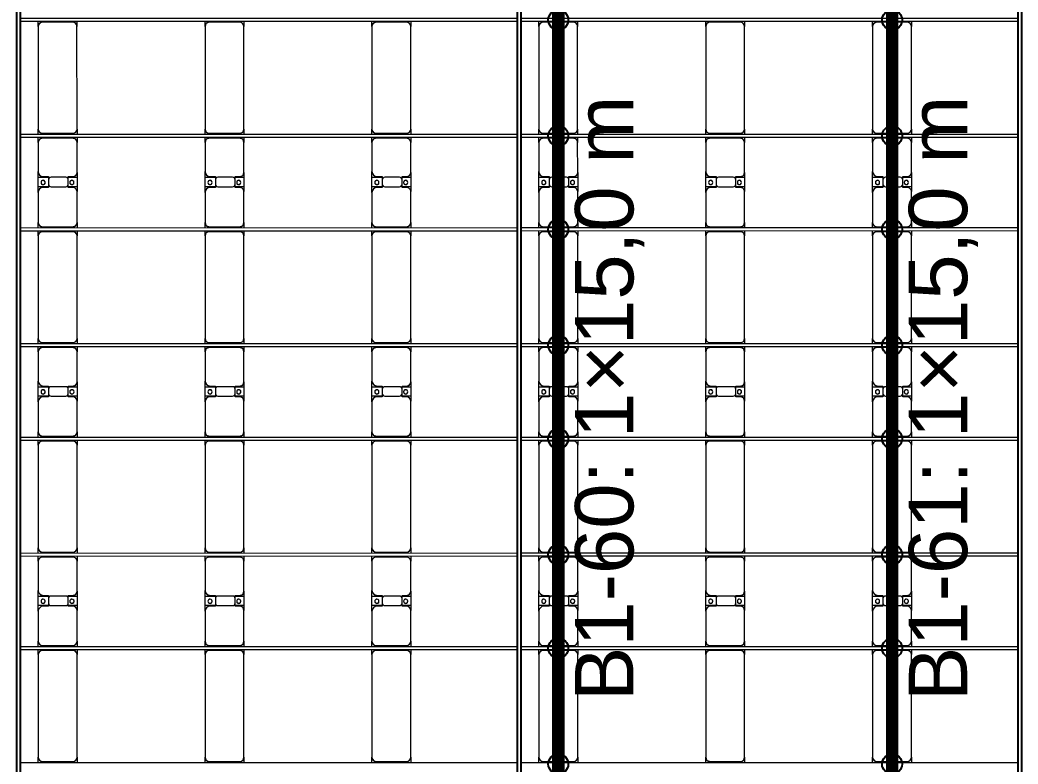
# Model space of a CAD drawing. Header units: millimetres. Extents: x -496478 to -186190, y -204059 to -87354.
# Drawn here: x -379193 to -367232, y -165073 to -156153 of the extents above; entities that cross this region are included whole.
import ezdxf

# ---------------------------------------------------------------- set-up
doc = ezdxf.new("R2010")
doc.units = ezdxf.units.MM
for name, color, linetype, lineweight in [('A-DETL-MBND', 5, 'Continuous', 9), ('A-GENM', 13, 'Continuous', 9), ('S-BEAM', 12, 'Continuous', 9)]:
    doc.layers.add(name, color=color, linetype=linetype, lineweight=lineweight)
doc.layers.add('GC-GHI CHU', color=2, linetype='Continuous')
doc.layers.add('GC-HOP 40x60 GIA CUONG', color=1, linetype='Continuous')
doc.styles.add('GC_VN', font='arial.ttf')

# ---------------------------------------------------------------- blocks, each defined once
blk = doc.blocks.new('Dai phao do pin - DẢI PHAO ĐỠ PIN-V31-BỐ TRÍ KHUNG KẾT CẤU BÈ PIN 01')
at = {"layer": 'A-DETL-MBND', "color": 8}
for p, q in [((1828, 242), (1890, 242)), ((3120, 242), (1890, 242)), ((3120, 242), (3178, 242)), ((3218, 242), (3280, 242)), ((3640, 242), (3280, 242)), ((3640, 242), (3822, 242)), ((3708, 242), (3890, 242)), ((3708, 118), (3708, 242)), ((3822, 242), (3822, 118)), ((4240, 242), (3890, 242)), ((4240, 242), (4298, 242)), ((4338, 242), (4400, 242)), ((5630, 242), (4400, 242)), ((5630, 242), (5688, 242)), ((5728, 242), (5790, 242)), ((6150, 242), (5790, 242)), ((6150, 242), (6332, 242)), ((6218, 242), (6400, 242)), ((6218, 118), (6218, 242)), ((6332, 242), (6332, 118)), ((6750, 242), (6400, 242)), ((6750, 242), (6808, 242)), ((6848, 242), (6910, 242)), ((8140, 242), (6910, 242)), ((8140, 242), (8198, 242)), ((8238, 242), (8300, 242)), ((8660, 242), (8300, 242)), ((8660, 242), (8842, 242)), ((8728, 242), (8910, 242)), ((8728, 118), (8728, 242)), ((8842, 242), (8842, 118)), ((9260, 242), (8910, 242)), ((9260, 242), (9318, 242)), ((9358, 242), (9420, 242)), ((10650, 242), (9420, 242)), ((10650, 242), (10708, 242)), ((1840, 192), (1840, -173)), ((3170, -173), (3170, 192)), ((3230, 192), (3230, -173)), ((3700, 118), (3700, 182)), ((3830, 182), (3830, 118)), ((4290, -173), (4290, 192)), ((4350, 192), (4350, -173)), ((5680, -173), (5680, 192)), ((5740, 192), (5740, -173)), ((6210, 118), (6210, 182)), ((6340, 182), (6340, 118)), ((6800, -173), (6800, 192)), ((6860, 192), (6860, -173)), ((8190, -173), (8190, 192)), ((8250, 192), (8250, -173)), ((8720, 118), (8720, 182)), ((8850, 182), (8850, 118)), ((9310, -173), (9310, 192)), ((9370, 192), (9370, -173)), ((10700, -173), (10700, 192)), ((3792, 118), (3700, 118)), ((3708, 88), (3708, -88)), ((3830, 118), (3738, 118)), ((3822, -88), (3822, 88)), ((6302, 118), (6210, 118)), ((6218, 88), (6218, -88)), ((6340, 118), (6248, 118)), ((6332, -88), (6332, 88)), ((8812, 118), (8720, 118)), ((8728, 88), (8728, -88)), ((8850, 118), (8758, 118)), ((8842, -88), (8842, 88)), ((3700, -173), (3700, -118)), ((3700, -118), (3792, -118)), ((3708, -223), (3708, -118)), ((3738, -118), (3830, -118)), ((3822, -118), (3822, -223)), ((3830, -118), (3830, -173)), ((6210, -173), (6210, -118)), ((6210, -118), (6302, -118)), ((6218, -223), (6218, -118)), ((6248, -118), (6340, -118)), ((6332, -118), (6332, -223)), ((6340, -118), (6340, -173)), ((8720, -173), (8720, -118)), ((8720, -118), (8812, -118)), ((8728, -223), (8728, -118)), ((8758, -118), (8850, -118)), ((8842, -118), (8842, -223)), ((8850, -118), (8850, -173)), ((1890, -223), (1828, -223)), ((1890, -223), (3120, -223)), ((3178, -223), (3120, -223)), ((3280, -223), (3218, -223)), ((3280, -223), (3650, -223)), ((3822, -223), (3650, -223)), ((3880, -223), (3708, -223)), ((3880, -223), (4240, -223)), ((4298, -223), (4240, -223)), ((4400, -223), (4338, -223)), ((4400, -223), (5630, -223)), ((5688, -223), (5630, -223)), ((5790, -223), (5728, -223)), ((5790, -223), (6160, -223)), ((6332, -223), (6160, -223)), ((6390, -223), (6218, -223)), ((6390, -223), (6750, -223)), ((6808, -223), (6750, -223)), ((6910, -223), (6848, -223)), ((6910, -223), (8140, -223)), ((8198, -223), (8140, -223)), ((8300, -223), (8238, -223)), ((8300, -223), (8670, -223)), ((8842, -223), (8670, -223)), ((8900, -223), (8728, -223)), ((8900, -223), (9260, -223)), ((9318, -223), (9260, -223)), ((9420, -223), (9358, -223)), ((9420, -223), (10650, -223)), ((10708, -223), (10650, -223))]:
    blk.add_line(p, q, dxfattribs=at)
for centre, radius, start, end in [((1890, 192), 50, 90, 180), ((1890, 192), 50, 105, 180), ((3120, 192), 50, 360, 90), ((3120, 192), 50, 15, 90), ((3280, 192), 50, 90, 180), ((3640, 182), 60, 360, 90), ((3890, 182), 60, 90, 180), ((4240, 192), 50, 360, 90), ((4400, 192), 50, 90, 180), ((4400, 192), 50, 105, 180), ((5630, 192), 50, 360, 90), ((5630, 192), 50, 15, 90), ((5790, 192), 50, 90, 180), ((6150, 182), 60, 0, 90), ((6400, 182), 60, 90, 180), ((6750, 192), 50, 360, 90), ((6910, 192), 50, 90, 180), ((6910, 192), 50, 105, 180), ((8140, 192), 50, 360, 90), ((8140, 192), 50, 15, 90), ((8300, 192), 50, 90, 180), ((8660, 182), 60, 0, 90), ((8910, 182), 60, 90, 180), ((9260, 192), 50, 360, 90), ((9420, 192), 50, 90, 180), ((9420, 192), 50, 105, 180), ((10650, 192), 50, 360, 90), ((10650, 192), 50, 15, 90), ((3280, 192), 50, 135, 180), ((3640, 182), 60, 360, 45), ((3759, 183), 25, 360, 180), ((3759, 183), 25, 180, 0), ((3761, 183), 25, 0, 180), ((3761, 183), 25, 180, 0), ((3761, 183), 25, 180, 195), ((3890, 182), 60, 138.5429, 180), ((4240, 192), 50, 360, 45), ((5790, 192), 50, 135, 180), ((6150, 182), 60, 0, 45), ((6269, 183), 25, 0, 180), ((6269, 183), 25, 180, 360), ((6271, 183), 25, 0, 180), ((6271, 183), 25, 180, 0), ((6271, 183), 25, 180, 195), ((6400, 182), 60, 135, 180), ((6750, 192), 50, 360, 45), ((8300, 192), 50, 135, 180), ((8660, 182), 60, 0, 45), ((8779, 183), 25, 360, 180), ((8779, 183), 25, 180, 360), ((8781, 183), 25, 360, 180), ((8781, 183), 25, 180, 0), ((8781, 183), 25, 180, 195), ((8910, 182), 60, 135, 180), ((9260, 192), 50, 360, 45), ((3738, 88), 30, 90, 180), ((3792, 88), 30, 360, 90), ((6248, 88), 30, 90, 180), ((6302, 88), 30, 360, 90), ((8758, 88), 30, 90, 180), ((8812, 88), 30, 360, 90), ((3738, -88), 30, 180, 270), ((3792, -88), 30, 270, 360), ((6248, -88), 30, 180, 270), ((6302, -88), 30, 270, 360), ((8758, -88), 30, 180, 270), ((8812, -88), 30, 270, 360), ((1890, -173), 50, 180, 270), ((1890, -173), 50, 180, 270), ((3120, -173), 50, 270, 360), ((3120, -173), 50, 285, 360), ((3280, -173), 50, 180, 270), ((3280, -173), 50, 180, 225), ((3650, -173), 50, 270, 360), ((3650, -173), 50, 315, 360), ((3759, -162), 25, 0, 180), ((3759, -162), 25, 180, 0), ((3761, -162), 25, 0, 180), ((3761, -162), 25, 120, 180), ((3761, -162), 25, 180, 0), ((3761, -162), 25, 75, 105), ((3759, -162), 25, 75, 90), ((3759, -162), 25, 30, 45), ((3759, -162), 25, 0, 15), ((3880, -173), 50, 180, 270), ((3880, -173), 50, 180, 225), ((4240, -173), 50, 270, 360), ((4240, -173), 50, 315, 360), ((4400, -173), 50, 180, 270), ((4400, -173), 50, 180, 270), ((5630, -173), 50, 270, 360), ((5630, -173), 50, 285, 360), ((5790, -173), 50, 180, 270), ((5790, -173), 50, 180, 225), ((6160, -173), 50, 270, 360), ((6160, -173), 50, 315, 360), ((6269, -162), 25, 0, 180), ((6269, -162), 25, 180, 0), ((6271, -162), 25, 0, 180), ((6271, -162), 25, 120, 180), ((6271, -162), 25, 180, 360), ((6271, -162), 25, 75, 105), ((6269, -162), 25, 75, 90), ((6269, -162), 25, 30, 45), ((6269, -162), 25, 0, 15), ((6390, -173), 50, 180, 270), ((6390, -173), 50, 180, 225), ((6750, -173), 50, 270, 360), ((6750, -173), 50, 315, 360), ((6910, -173), 50, 180, 270), ((6910, -173), 50, 180, 270), ((8140, -173), 50, 270, 360), ((8140, -173), 50, 285, 360), ((8300, -173), 50, 180, 270), ((8300, -173), 50, 180, 225), ((8670, -173), 50, 270, 0), ((8670, -173), 50, 315, 360), ((8779, -162), 25, 0, 180), ((8779, -162), 25, 180, 0), ((8781, -162), 25, 0, 180), ((8781, -162), 25, 120, 180), ((8781, -162), 25, 180, 0), ((8781, -162), 25, 75, 105), ((8779, -162), 25, 75, 90), ((8779, -162), 25, 30, 45), ((8779, -162), 25, 0, 15), ((8900, -173), 50, 180, 270), ((8900, -173), 50, 180, 225), ((9260, -173), 50, 270, 360), ((9260, -173), 50, 315, 360), ((9420, -173), 50, 180, 270), ((9420, -173), 50, 180, 225), ((9420, -173), 50, 233.9695, 270), ((10650, -173), 50, 270, 360), ((10650, -173), 50, 285, 360)]:
    blk.add_arc(centre, radius, start, end, dxfattribs=at)
blk = doc.blocks.new('Dai phao do pin - DẢI PHAO ĐỠ PIN-V32-BỐ TRÍ KHUNG KẾT CẤU BÈ PIN 01')
at = {"layer": 'A-DETL-MBND', "color": 8}
for p, q in [((1828, 242), (1890, 242)), ((3120, 242), (1890, 242)), ((3120, 242), (3178, 242)), ((3218, 242), (3280, 242)), ((3640, 242), (3280, 242)), ((3640, 242), (3822, 242)), ((3708, 242), (3890, 242)), ((3708, 118), (3708, 242)), ((3822, 242), (3822, 118)), ((4240, 242), (3890, 242)), ((4240, 242), (4298, 242)), ((4338, 242), (4400, 242)), ((5630, 242), (4400, 242)), ((5630, 242), (5688, 242)), ((5728, 242), (5790, 242)), ((6150, 242), (5790, 242)), ((6150, 242), (6332, 242)), ((6218, 242), (6400, 242)), ((6218, 118), (6218, 242)), ((6332, 242), (6332, 118)), ((6750, 242), (6400, 242)), ((6750, 242), (6808, 242)), ((6848, 242), (6910, 242)), ((8140, 242), (6910, 242)), ((8140, 242), (8198, 242)), ((8238, 242), (8300, 242)), ((8660, 242), (8300, 242)), ((8660, 242), (8842, 242)), ((8728, 242), (8910, 242)), ((8728, 118), (8728, 242)), ((8842, 242), (8842, 118)), ((9260, 242), (8910, 242)), ((9260, 242), (9318, 242)), ((9358, 242), (9420, 242)), ((10650, 242), (9420, 242)), ((10650, 242), (10708, 242)), ((1840, 192), (1840, -173)), ((3170, -173), (3170, 192)), ((3230, 192), (3230, -173)), ((3700, 118), (3700, 182)), ((3830, 182), (3830, 118)), ((4290, -173), (4290, 192)), ((4350, 192), (4350, -173)), ((5680, -173), (5680, 192)), ((5740, 192), (5740, -173)), ((6210, 118), (6210, 182)), ((6340, 182), (6340, 118)), ((6800, -173), (6800, 192)), ((6860, 192), (6860, -173)), ((8190, -173), (8190, 192)), ((8250, 192), (8250, -173)), ((8720, 118), (8720, 182)), ((8850, 182), (8850, 118)), ((9310, -173), (9310, 192)), ((9370, 192), (9370, -173)), ((10700, -173), (10700, 192)), ((3792, 118), (3700, 118)), ((3708, 88), (3708, -88)), ((3830, 118), (3738, 118)), ((3822, -88), (3822, 88)), ((6302, 118), (6210, 118)), ((6218, 88), (6218, -88)), ((6340, 118), (6248, 118)), ((6332, -88), (6332, 88)), ((8812, 118), (8720, 118)), ((8728, 88), (8728, -88)), ((8850, 118), (8758, 118)), ((8842, -88), (8842, 88)), ((3700, -173), (3700, -118)), ((3700, -118), (3792, -118)), ((3708, -223), (3708, -118)), ((3738, -118), (3830, -118)), ((3822, -118), (3822, -223)), ((3830, -118), (3830, -173)), ((6210, -173), (6210, -118)), ((6210, -118), (6302, -118)), ((6218, -223), (6218, -118)), ((6248, -118), (6340, -118)), ((6332, -118), (6332, -223)), ((6340, -118), (6340, -173)), ((8720, -173), (8720, -118)), ((8720, -118), (8812, -118)), ((8728, -223), (8728, -118)), ((8758, -118), (8850, -118)), ((8842, -118), (8842, -223)), ((8850, -118), (8850, -173)), ((1890, -223), (1828, -223)), ((1890, -223), (3120, -223)), ((3178, -223), (3120, -223)), ((3280, -223), (3218, -223)), ((3280, -223), (3650, -223)), ((3822, -223), (3650, -223)), ((3880, -223), (3708, -223)), ((3880, -223), (4240, -223)), ((4298, -223), (4240, -223)), ((4400, -223), (4338, -223)), ((4400, -223), (5630, -223)), ((5688, -223), (5630, -223)), ((5790, -223), (5728, -223)), ((5790, -223), (6160, -223)), ((6332, -223), (6160, -223)), ((6390, -223), (6218, -223)), ((6390, -223), (6750, -223)), ((6808, -223), (6750, -223)), ((6910, -223), (6848, -223)), ((6910, -223), (8140, -223)), ((8198, -223), (8140, -223)), ((8300, -223), (8238, -223)), ((8300, -223), (8670, -223)), ((8842, -223), (8670, -223)), ((8900, -223), (8728, -223)), ((8900, -223), (9260, -223)), ((9318, -223), (9260, -223)), ((9420, -223), (9358, -223)), ((9420, -223), (10650, -223)), ((10708, -223), (10650, -223))]:
    blk.add_line(p, q, dxfattribs=at)
for centre, radius, start, end in [((1890, 192), 50, 90, 180), ((1890, 192), 50, 105, 180), ((3120, 192), 50, 360, 90), ((3120, 192), 50, 15, 90), ((3280, 192), 50, 90, 180), ((3640, 182), 60, 360, 90), ((3890, 182), 60, 90, 180), ((4240, 192), 50, 360, 90), ((4400, 192), 50, 90, 180), ((4400, 192), 50, 105, 180), ((5630, 192), 50, 360, 90), ((5630, 192), 50, 15, 90), ((5790, 192), 50, 90, 180), ((6150, 182), 60, 0, 90), ((6400, 182), 60, 90, 180), ((6750, 192), 50, 360, 90), ((6910, 192), 50, 90, 180), ((6910, 192), 50, 105, 180), ((8140, 192), 50, 360, 90), ((8140, 192), 50, 15, 90), ((8300, 192), 50, 90, 180), ((8660, 182), 60, 0, 90), ((8910, 182), 60, 90, 180), ((9260, 192), 50, 360, 90), ((9420, 192), 50, 90, 180), ((9420, 192), 50, 105, 180), ((10650, 192), 50, 360, 90), ((10650, 192), 50, 15, 90), ((3280, 192), 50, 135, 180), ((3640, 182), 60, 360, 45), ((3759, 183), 25, 360, 180), ((3759, 183), 25, 180, 0), ((3761, 183), 25, 0, 180), ((3761, 183), 25, 180, 0), ((3761, 183), 25, 180, 195), ((3890, 182), 60, 138.5846, 180), ((4240, 192), 50, 360, 45), ((5790, 192), 50, 135, 180), ((6150, 182), 60, 0, 45), ((6269, 183), 25, 0, 180), ((6269, 183), 25, 180, 360), ((6271, 183), 25, 0, 180), ((6271, 183), 25, 180, 0), ((6271, 183), 25, 180, 195), ((6400, 182), 60, 135, 180), ((6750, 192), 50, 360, 45), ((8300, 192), 50, 135, 180), ((8660, 182), 60, 0, 45), ((8779, 183), 25, 360, 180), ((8779, 183), 25, 180, 360), ((8781, 183), 25, 360, 180), ((8781, 183), 25, 180, 0), ((8781, 183), 25, 180, 195), ((8910, 182), 60, 135, 180), ((9260, 192), 50, 360, 45), ((3738, 88), 30, 90, 180), ((3792, 88), 30, 360, 90), ((6248, 88), 30, 90, 180), ((6302, 88), 30, 360, 90), ((8758, 88), 30, 90, 180), ((8812, 88), 30, 360, 90), ((3738, -88), 30, 180, 270), ((3792, -88), 30, 270, 360), ((6248, -88), 30, 180, 270), ((6302, -88), 30, 270, 360), ((8758, -88), 30, 180, 270), ((8812, -88), 30, 270, 360), ((1890, -173), 50, 180, 270), ((1890, -173), 50, 180, 270), ((3120, -173), 50, 270, 360), ((3120, -173), 50, 285, 360), ((3280, -173), 50, 180, 270), ((3280, -173), 50, 180, 225), ((3650, -173), 50, 270, 360), ((3650, -173), 50, 315, 360), ((3759, -162), 25, 0, 180), ((3759, -162), 25, 180, 0), ((3761, -162), 25, 0, 180), ((3761, -162), 25, 120, 180), ((3761, -162), 25, 180, 0), ((3761, -162), 25, 75, 105), ((3759, -162), 25, 75, 90), ((3759, -162), 25, 30, 45), ((3759, -162), 25, 0, 15), ((3880, -173), 50, 180, 270), ((3880, -173), 50, 180, 225), ((4240, -173), 50, 270, 360), ((4240, -173), 50, 315, 360), ((4400, -173), 50, 180, 270), ((4400, -173), 50, 180, 270), ((5630, -173), 50, 270, 360), ((5630, -173), 50, 285, 360), ((5790, -173), 50, 180, 270), ((5790, -173), 50, 180, 225), ((6160, -173), 50, 270, 360), ((6160, -173), 50, 315, 360), ((6269, -162), 25, 0, 180), ((6269, -162), 25, 180, 0), ((6271, -162), 25, 0, 180), ((6271, -162), 25, 120, 180), ((6271, -162), 25, 180, 360), ((6271, -162), 25, 75, 105), ((6269, -162), 25, 75, 90), ((6269, -162), 25, 30, 45), ((6269, -162), 25, 0, 15), ((6390, -173), 50, 180, 270), ((6390, -173), 50, 180, 225), ((6750, -173), 50, 270, 360), ((6750, -173), 50, 315, 360), ((6910, -173), 50, 180, 270), ((6910, -173), 50, 180, 270), ((8140, -173), 50, 270, 360), ((8140, -173), 50, 285, 360), ((8300, -173), 50, 180, 270), ((8300, -173), 50, 180, 225), ((8670, -173), 50, 270, 0), ((8670, -173), 50, 315, 360), ((8779, -162), 25, 0, 180), ((8779, -162), 25, 180, 0), ((8781, -162), 25, 0, 180), ((8781, -162), 25, 120, 180), ((8781, -162), 25, 180, 0), ((8781, -162), 25, 75, 105), ((8779, -162), 25, 75, 90), ((8779, -162), 25, 30, 45), ((8779, -162), 25, 0, 15), ((8900, -173), 50, 180, 270), ((8900, -173), 50, 180, 225), ((9260, -173), 50, 270, 360), ((9260, -173), 50, 315, 360), ((9420, -173), 50, 180, 270), ((9420, -173), 50, 180, 225), ((9420, -173), 50, 233.9311, 270), ((10650, -173), 50, 270, 360), ((10650, -173), 50, 285, 360)]:
    blk.add_arc(centre, radius, start, end, dxfattribs=at)
blk = doc.blocks.new('Dai phao do pin - DẢI PHAO ĐỠ PIN-V33-BỐ TRÍ KHUNG KẾT CẤU BÈ PIN 01')
at = {"layer": 'A-DETL-MBND', "color": 8}
for p, q in [((1828, 242), (1890, 242)), ((3120, 242), (1890, 242)), ((3120, 242), (3178, 242)), ((3218, 242), (3280, 242)), ((3640, 242), (3280, 242)), ((3640, 242), (3822, 242)), ((3708, 242), (3890, 242)), ((3708, 118), (3708, 242)), ((3822, 242), (3822, 118)), ((4240, 242), (3890, 242)), ((4240, 242), (4298, 242)), ((4338, 242), (4400, 242)), ((5630, 242), (4400, 242)), ((5630, 242), (5688, 242)), ((5728, 242), (5790, 242)), ((6150, 242), (5790, 242)), ((6150, 242), (6332, 242)), ((6218, 242), (6400, 242)), ((6218, 118), (6218, 242)), ((6332, 242), (6332, 118)), ((6750, 242), (6400, 242)), ((6750, 242), (6808, 242)), ((6848, 242), (6910, 242)), ((8140, 242), (6910, 242)), ((8140, 242), (8198, 242)), ((8238, 242), (8300, 242)), ((8660, 242), (8300, 242)), ((8660, 242), (8842, 242)), ((8728, 242), (8910, 242)), ((8728, 118), (8728, 242)), ((8842, 242), (8842, 118)), ((9260, 242), (8910, 242)), ((9260, 242), (9318, 242)), ((9358, 242), (9420, 242)), ((10650, 242), (9420, 242)), ((10650, 242), (10708, 242)), ((1840, 192), (1840, -173)), ((3170, -173), (3170, 192)), ((3230, 192), (3230, -173)), ((3700, 118), (3700, 182)), ((3830, 182), (3830, 118)), ((4290, -173), (4290, 192)), ((4350, 192), (4350, -173)), ((5680, -173), (5680, 192)), ((5740, 192), (5740, -173)), ((6210, 118), (6210, 182)), ((6340, 182), (6340, 118)), ((6800, -173), (6800, 192)), ((6860, 192), (6860, -173)), ((8190, -173), (8190, 192)), ((8250, 192), (8250, -173)), ((8720, 118), (8720, 182)), ((8850, 182), (8850, 118)), ((9310, -173), (9310, 192)), ((9370, 192), (9370, -173)), ((10700, -173), (10700, 192)), ((3792, 118), (3700, 118)), ((3708, 88), (3708, -88)), ((3830, 118), (3738, 118)), ((3822, -88), (3822, 88)), ((6302, 118), (6210, 118)), ((6218, 88), (6218, -88)), ((6340, 118), (6248, 118)), ((6332, -88), (6332, 88)), ((8812, 118), (8720, 118)), ((8728, 88), (8728, -88)), ((8850, 118), (8758, 118)), ((8842, -88), (8842, 88)), ((3700, -173), (3700, -118)), ((3700, -118), (3792, -118)), ((3708, -223), (3708, -118)), ((3738, -118), (3830, -118)), ((3822, -118), (3822, -223)), ((3830, -118), (3830, -173)), ((6210, -173), (6210, -118)), ((6210, -118), (6302, -118)), ((6218, -223), (6218, -118)), ((6248, -118), (6340, -118)), ((6332, -118), (6332, -223)), ((6340, -118), (6340, -173)), ((8720, -173), (8720, -118)), ((8720, -118), (8812, -118)), ((8728, -223), (8728, -118)), ((8758, -118), (8850, -118)), ((8842, -118), (8842, -223)), ((8850, -118), (8850, -173)), ((1890, -223), (1828, -223)), ((1890, -223), (3120, -223)), ((3178, -223), (3120, -223)), ((3280, -223), (3218, -223)), ((3280, -223), (3650, -223)), ((3822, -223), (3650, -223)), ((3880, -223), (3708, -223)), ((3880, -223), (4240, -223)), ((4298, -223), (4240, -223)), ((4400, -223), (4338, -223)), ((4400, -223), (5630, -223)), ((5688, -223), (5630, -223)), ((5790, -223), (5728, -223)), ((5790, -223), (6160, -223)), ((6332, -223), (6160, -223)), ((6390, -223), (6218, -223)), ((6390, -223), (6750, -223)), ((6808, -223), (6750, -223)), ((6910, -223), (6848, -223)), ((6910, -223), (8140, -223)), ((8198, -223), (8140, -223)), ((8300, -223), (8238, -223)), ((8300, -223), (8670, -223)), ((8842, -223), (8670, -223)), ((8900, -223), (8728, -223)), ((8900, -223), (9260, -223)), ((9318, -223), (9260, -223)), ((9420, -223), (9358, -223)), ((9420, -223), (10650, -223)), ((10708, -223), (10650, -223))]:
    blk.add_line(p, q, dxfattribs=at)
for centre, radius, start, end in [((1890, 192), 50, 90, 180), ((1890, 192), 50, 105, 180), ((3120, 192), 50, 360, 90), ((3120, 192), 50, 15, 90), ((3280, 192), 50, 90, 180), ((3640, 182), 60, 360, 90), ((3890, 182), 60, 90, 180), ((4240, 192), 50, 360, 90), ((4400, 192), 50, 90, 180), ((4400, 192), 50, 105, 180), ((5630, 192), 50, 360, 90), ((5630, 192), 50, 15, 90), ((5790, 192), 50, 90, 180), ((6150, 182), 60, 0, 90), ((6400, 182), 60, 90, 180), ((6750, 192), 50, 360, 90), ((6910, 192), 50, 90, 180), ((6910, 192), 50, 105, 180), ((8140, 192), 50, 360, 90), ((8140, 192), 50, 15, 90), ((8300, 192), 50, 90, 180), ((8660, 182), 60, 0, 90), ((8910, 182), 60, 90, 180), ((9260, 192), 50, 360, 90), ((9420, 192), 50, 90, 180), ((9420, 192), 50, 105, 180), ((10650, 192), 50, 360, 90), ((10650, 192), 50, 15, 90), ((3280, 192), 50, 135, 180), ((3640, 182), 60, 360, 45), ((3759, 183), 25, 360, 180), ((3759, 183), 25, 180, 0), ((3761, 183), 25, 0, 180), ((3761, 183), 25, 180, 0), ((3761, 183), 25, 180, 195), ((3890, 182), 60, 138.6262, 180), ((4240, 192), 50, 360, 45), ((5790, 192), 50, 135, 180), ((6150, 182), 60, 0, 45), ((6269, 183), 25, 0, 180), ((6269, 183), 25, 180, 360), ((6271, 183), 25, 0, 180), ((6271, 183), 25, 180, 0), ((6271, 183), 25, 180, 195), ((6400, 182), 60, 135, 180), ((6750, 192), 50, 360, 45), ((8300, 192), 50, 135, 180), ((8660, 182), 60, 0, 45), ((8779, 183), 25, 360, 180), ((8779, 183), 25, 180, 360), ((8781, 183), 25, 360, 180), ((8781, 183), 25, 180, 0), ((8781, 183), 25, 180, 195), ((8910, 182), 60, 135, 180), ((9260, 192), 50, 360, 45), ((3738, 88), 30, 90, 180), ((3792, 88), 30, 360, 90), ((6248, 88), 30, 90, 180), ((6302, 88), 30, 360, 90), ((8758, 88), 30, 90, 180), ((8812, 88), 30, 360, 90), ((3738, -88), 30, 180, 270), ((3792, -88), 30, 270, 360), ((6248, -88), 30, 180, 270), ((6302, -88), 30, 270, 360), ((8758, -88), 30, 180, 270), ((8812, -88), 30, 270, 360), ((1890, -173), 50, 180, 270), ((1890, -173), 50, 180, 270), ((3120, -173), 50, 270, 360), ((3120, -173), 50, 285, 360), ((3280, -173), 50, 180, 270), ((3280, -173), 50, 180, 225), ((3650, -173), 50, 270, 360), ((3650, -173), 50, 315, 360), ((3759, -162), 25, 0, 180), ((3759, -162), 25, 180, 0), ((3761, -162), 25, 0, 180), ((3761, -162), 25, 120, 180), ((3761, -162), 25, 180, 0), ((3761, -162), 25, 75, 105), ((3759, -162), 25, 75, 90), ((3759, -162), 25, 30, 45), ((3759, -162), 25, 0, 15), ((3880, -173), 50, 180, 270), ((3880, -173), 50, 180, 225), ((4240, -173), 50, 270, 360), ((4240, -173), 50, 315, 360), ((4400, -173), 50, 180, 270), ((4400, -173), 50, 180, 270), ((5630, -173), 50, 270, 360), ((5630, -173), 50, 285, 360), ((5790, -173), 50, 180, 270), ((5790, -173), 50, 180, 225), ((6160, -173), 50, 270, 360), ((6160, -173), 50, 315, 360), ((6269, -162), 25, 0, 180), ((6269, -162), 25, 180, 0), ((6271, -162), 25, 0, 180), ((6271, -162), 25, 120, 180), ((6271, -162), 25, 180, 360), ((6271, -162), 25, 75, 105), ((6269, -162), 25, 75, 90), ((6269, -162), 25, 30, 45), ((6269, -162), 25, 0, 15), ((6390, -173), 50, 180, 270), ((6390, -173), 50, 180, 225), ((6750, -173), 50, 270, 360), ((6750, -173), 50, 315, 360), ((6910, -173), 50, 180, 270), ((6910, -173), 50, 180, 270), ((8140, -173), 50, 270, 360), ((8140, -173), 50, 285, 360), ((8300, -173), 50, 180, 270), ((8300, -173), 50, 180, 225), ((8670, -173), 50, 270, 0), ((8670, -173), 50, 315, 360), ((8779, -162), 25, 0, 180), ((8779, -162), 25, 180, 0), ((8781, -162), 25, 0, 180), ((8781, -162), 25, 120, 180), ((8781, -162), 25, 180, 0), ((8781, -162), 25, 75, 105), ((8779, -162), 25, 75, 90), ((8779, -162), 25, 30, 45), ((8779, -162), 25, 0, 15), ((8900, -173), 50, 180, 270), ((8900, -173), 50, 180, 225), ((9260, -173), 50, 270, 360), ((9260, -173), 50, 315, 360), ((9420, -173), 50, 180, 270), ((9420, -173), 50, 180, 225), ((9420, -173), 50, 233.8928, 270), ((10650, -173), 50, 270, 360), ((10650, -173), 50, 285, 360)]:
    blk.add_arc(centre, radius, start, end, dxfattribs=at)
blk = doc.blocks.new('Dai phao do pin - DẢI PHAO ĐỠ PIN-V34-BỐ TRÍ KHUNG KẾT CẤU BÈ PIN 01')
at = {"layer": 'A-DETL-MBND', "color": 8}
for p, q in [((1828, 242), (1890, 242)), ((3120, 242), (1890, 242)), ((3120, 242), (3178, 242)), ((3218, 242), (3280, 242)), ((3640, 242), (3280, 242)), ((3640, 242), (3822, 242)), ((3708, 242), (3890, 242)), ((3708, 118), (3708, 242)), ((3822, 242), (3822, 118)), ((4240, 242), (3890, 242)), ((4240, 242), (4298, 242)), ((4338, 242), (4400, 242)), ((5630, 242), (4400, 242)), ((5630, 242), (5688, 242)), ((5728, 242), (5790, 242)), ((6150, 242), (5790, 242)), ((6150, 242), (6332, 242)), ((6218, 242), (6400, 242)), ((6218, 118), (6218, 242)), ((6332, 242), (6332, 118)), ((6750, 242), (6400, 242)), ((6750, 242), (6808, 242)), ((6848, 242), (6910, 242)), ((8140, 242), (6910, 242)), ((8140, 242), (8198, 242)), ((8238, 242), (8300, 242)), ((8660, 242), (8300, 242)), ((8660, 242), (8842, 242)), ((8728, 242), (8910, 242)), ((8728, 118), (8728, 242)), ((8842, 242), (8842, 118)), ((9260, 242), (8910, 242)), ((9260, 242), (9318, 242)), ((9358, 242), (9420, 242)), ((10650, 242), (9420, 242)), ((10650, 242), (10708, 242)), ((1840, 192), (1840, -173)), ((3170, -173), (3170, 192)), ((3230, 192), (3230, -173)), ((3700, 118), (3700, 182)), ((3830, 182), (3830, 118)), ((4290, -173), (4290, 192)), ((4350, 192), (4350, -173)), ((5680, -173), (5680, 192)), ((5740, 192), (5740, -173)), ((6210, 118), (6210, 182)), ((6340, 182), (6340, 118)), ((6800, -173), (6800, 192)), ((6860, 192), (6860, -173)), ((8190, -173), (8190, 192)), ((8250, 192), (8250, -173)), ((8720, 118), (8720, 182)), ((8850, 182), (8850, 118)), ((9310, -173), (9310, 192)), ((9370, 192), (9370, -173)), ((10700, -173), (10700, 192)), ((3792, 118), (3700, 118)), ((3708, 88), (3708, -88)), ((3830, 118), (3738, 118)), ((3822, -88), (3822, 88)), ((6302, 118), (6210, 118)), ((6218, 88), (6218, -88)), ((6340, 118), (6248, 118)), ((6332, -88), (6332, 88)), ((8812, 118), (8720, 118)), ((8728, 88), (8728, -88)), ((8850, 118), (8758, 118)), ((8842, -88), (8842, 88)), ((3700, -173), (3700, -118)), ((3700, -118), (3792, -118)), ((3708, -223), (3708, -118)), ((3738, -118), (3830, -118)), ((3822, -118), (3822, -223)), ((3830, -118), (3830, -173)), ((6210, -173), (6210, -118)), ((6210, -118), (6302, -118)), ((6218, -223), (6218, -118)), ((6248, -118), (6340, -118)), ((6332, -118), (6332, -223)), ((6340, -118), (6340, -173)), ((8720, -173), (8720, -118)), ((8720, -118), (8812, -118)), ((8728, -223), (8728, -118)), ((8758, -118), (8850, -118)), ((8842, -118), (8842, -223)), ((8850, -118), (8850, -173)), ((1890, -223), (1828, -223)), ((1890, -223), (3120, -223)), ((3178, -223), (3120, -223)), ((3280, -223), (3218, -223)), ((3280, -223), (3650, -223)), ((3822, -223), (3650, -223)), ((3880, -223), (3708, -223)), ((3880, -223), (4240, -223)), ((4298, -223), (4240, -223)), ((4400, -223), (4338, -223)), ((4400, -223), (5630, -223)), ((5688, -223), (5630, -223)), ((5790, -223), (5728, -223)), ((5790, -223), (6160, -223)), ((6332, -223), (6160, -223)), ((6390, -223), (6218, -223)), ((6390, -223), (6750, -223)), ((6808, -223), (6750, -223)), ((6910, -223), (6848, -223)), ((6910, -223), (8140, -223)), ((8198, -223), (8140, -223)), ((8300, -223), (8238, -223)), ((8300, -223), (8670, -223)), ((8842, -223), (8670, -223)), ((8900, -223), (8728, -223)), ((8900, -223), (9260, -223)), ((9318, -223), (9260, -223)), ((9420, -223), (9358, -223)), ((9420, -223), (10650, -223)), ((10708, -223), (10650, -223))]:
    blk.add_line(p, q, dxfattribs=at)
for centre, radius, start, end in [((1890, 192), 50, 90, 180), ((1890, 192), 50, 105, 180), ((3120, 192), 50, 360, 90), ((3120, 192), 50, 15, 90), ((3280, 192), 50, 90, 180), ((3640, 182), 60, 360, 90), ((3890, 182), 60, 90, 180), ((4240, 192), 50, 360, 90), ((4400, 192), 50, 90, 180), ((4400, 192), 50, 105, 180), ((5630, 192), 50, 360, 90), ((5630, 192), 50, 15, 90), ((5790, 192), 50, 90, 180), ((6150, 182), 60, 0, 90), ((6400, 182), 60, 90, 180), ((6750, 192), 50, 360, 90), ((6910, 192), 50, 90, 180), ((6910, 192), 50, 105, 180), ((8140, 192), 50, 360, 90), ((8140, 192), 50, 15, 90), ((8300, 192), 50, 90, 180), ((8660, 182), 60, 0, 90), ((8910, 182), 60, 90, 180), ((9260, 192), 50, 360, 90), ((9420, 192), 50, 90, 180), ((9420, 192), 50, 105, 180), ((10650, 192), 50, 360, 90), ((10650, 192), 50, 15, 90), ((3280, 192), 50, 135, 180), ((3640, 182), 60, 360, 45), ((3759, 183), 25, 360, 180), ((3759, 183), 25, 180, 0), ((3761, 183), 25, 0, 180), ((3761, 183), 25, 180, 0), ((3761, 183), 25, 180, 195), ((3890, 182), 60, 138.6679, 180), ((4240, 192), 50, 360, 45), ((5790, 192), 50, 135, 180), ((6150, 182), 60, 0, 45), ((6269, 183), 25, 0, 180), ((6269, 183), 25, 180, 360), ((6271, 183), 25, 0, 180), ((6271, 183), 25, 180, 0), ((6271, 183), 25, 180, 195), ((6400, 182), 60, 135, 180), ((6750, 192), 50, 360, 45), ((8300, 192), 50, 135, 180), ((8660, 182), 60, 0, 45), ((8779, 183), 25, 360, 180), ((8779, 183), 25, 180, 360), ((8781, 183), 25, 360, 180), ((8781, 183), 25, 180, 0), ((8781, 183), 25, 180, 195), ((8910, 182), 60, 135, 180), ((9260, 192), 50, 360, 45), ((3738, 88), 30, 90, 180), ((3792, 88), 30, 360, 90), ((6248, 88), 30, 90, 180), ((6302, 88), 30, 360, 90), ((8758, 88), 30, 90, 180), ((8812, 88), 30, 360, 90), ((3738, -88), 30, 180, 270), ((3792, -88), 30, 270, 360), ((6248, -88), 30, 180, 270), ((6302, -88), 30, 270, 360), ((8758, -88), 30, 180, 270), ((8812, -88), 30, 270, 360), ((1890, -173), 50, 180, 270), ((1890, -173), 50, 180, 270), ((3120, -173), 50, 270, 360), ((3120, -173), 50, 285, 360), ((3280, -173), 50, 180, 270), ((3280, -173), 50, 180, 225), ((3650, -173), 50, 270, 360), ((3650, -173), 50, 315, 360), ((3759, -162), 25, 0, 180), ((3759, -162), 25, 180, 0), ((3761, -162), 25, 0, 180), ((3761, -162), 25, 120, 180), ((3761, -162), 25, 180, 0), ((3761, -162), 25, 75, 105), ((3759, -162), 25, 75, 90), ((3759, -162), 25, 30, 45), ((3759, -162), 25, 0, 15), ((3880, -173), 50, 180, 270), ((3880, -173), 50, 180, 225), ((4240, -173), 50, 270, 360), ((4240, -173), 50, 315, 360), ((4400, -173), 50, 180, 270), ((4400, -173), 50, 180, 270), ((5630, -173), 50, 270, 360), ((5630, -173), 50, 285, 360), ((5790, -173), 50, 180, 270), ((5790, -173), 50, 180, 225), ((6160, -173), 50, 270, 360), ((6160, -173), 50, 315, 360), ((6269, -162), 25, 0, 180), ((6269, -162), 25, 180, 0), ((6271, -162), 25, 0, 180), ((6271, -162), 25, 120, 180), ((6271, -162), 25, 180, 360), ((6271, -162), 25, 75, 105), ((6269, -162), 25, 75, 90), ((6269, -162), 25, 30, 45), ((6269, -162), 25, 0, 15), ((6390, -173), 50, 180, 270), ((6390, -173), 50, 180, 225), ((6750, -173), 50, 270, 360), ((6750, -173), 50, 315, 360), ((6910, -173), 50, 180, 270), ((6910, -173), 50, 180, 270), ((8140, -173), 50, 270, 360), ((8140, -173), 50, 285, 360), ((8300, -173), 50, 180, 270), ((8300, -173), 50, 180, 225), ((8670, -173), 50, 270, 0), ((8670, -173), 50, 315, 360), ((8779, -162), 25, 0, 180), ((8779, -162), 25, 180, 0), ((8781, -162), 25, 0, 180), ((8781, -162), 25, 120, 180), ((8781, -162), 25, 180, 0), ((8781, -162), 25, 75, 105), ((8779, -162), 25, 75, 90), ((8779, -162), 25, 30, 45), ((8779, -162), 25, 0, 15), ((8900, -173), 50, 180, 270), ((8900, -173), 50, 180, 225), ((9260, -173), 50, 270, 360), ((9260, -173), 50, 315, 360), ((9420, -173), 50, 180, 270), ((9420, -173), 50, 180, 225), ((9420, -173), 50, 233.8544, 270), ((10650, -173), 50, 270, 360), ((10650, -173), 50, 285, 360)]:
    blk.add_arc(centre, radius, start, end, dxfattribs=at)
blk = doc.blocks.new('Dai phao do pin - DẢI PHAO ĐỠ PIN-V35-BỐ TRÍ KHUNG KẾT CẤU BÈ PIN 01')
at = {"layer": 'A-DETL-MBND', "color": 8}
for p, q in [((1828, 242), (1890, 242)), ((3120, 242), (1890, 242)), ((3120, 242), (3178, 242)), ((3218, 242), (3280, 242)), ((3640, 242), (3280, 242)), ((3640, 242), (3822, 242)), ((3708, 242), (3890, 242)), ((3708, 118), (3708, 242)), ((3822, 242), (3822, 118)), ((4240, 242), (3890, 242)), ((4240, 242), (4298, 242)), ((4338, 242), (4400, 242)), ((5630, 242), (4400, 242)), ((5630, 242), (5688, 242)), ((5728, 242), (5790, 242)), ((6150, 242), (5790, 242)), ((6150, 242), (6332, 242)), ((6218, 242), (6400, 242)), ((6218, 118), (6218, 242)), ((6332, 242), (6332, 118)), ((6750, 242), (6400, 242)), ((6750, 242), (6808, 242)), ((6848, 242), (6910, 242)), ((8140, 242), (6910, 242)), ((8140, 242), (8198, 242)), ((8238, 242), (8300, 242)), ((8660, 242), (8300, 242)), ((8660, 242), (8842, 242)), ((8728, 242), (8910, 242)), ((8728, 118), (8728, 242)), ((8842, 242), (8842, 118)), ((9260, 242), (8910, 242)), ((9260, 242), (9318, 242)), ((9358, 242), (9420, 242)), ((10650, 242), (9420, 242)), ((10650, 242), (10708, 242)), ((1840, 192), (1840, -173)), ((3170, -173), (3170, 192)), ((3230, 192), (3230, -173)), ((3700, 118), (3700, 182)), ((3830, 182), (3830, 118)), ((4290, -173), (4290, 192)), ((4350, 192), (4350, -173)), ((5680, -173), (5680, 192)), ((5740, 192), (5740, -173)), ((6210, 118), (6210, 182)), ((6340, 182), (6340, 118)), ((6800, -173), (6800, 192)), ((6860, 192), (6860, -173)), ((8190, -173), (8190, 192)), ((8250, 192), (8250, -173)), ((8720, 118), (8720, 182)), ((8850, 182), (8850, 118)), ((9310, -173), (9310, 192)), ((9370, 192), (9370, -173)), ((10700, -173), (10700, 192)), ((3792, 118), (3700, 118)), ((3708, 88), (3708, -88)), ((3830, 118), (3738, 118)), ((3822, -88), (3822, 88)), ((6302, 118), (6210, 118)), ((6218, 88), (6218, -88)), ((6340, 118), (6248, 118)), ((6332, -88), (6332, 88)), ((8812, 118), (8720, 118)), ((8728, 88), (8728, -88)), ((8850, 118), (8758, 118)), ((8842, -88), (8842, 88)), ((3700, -173), (3700, -118)), ((3700, -118), (3792, -118)), ((3708, -223), (3708, -118)), ((3738, -118), (3830, -118)), ((3822, -118), (3822, -223)), ((3830, -118), (3830, -173)), ((6210, -173), (6210, -118)), ((6210, -118), (6302, -118)), ((6218, -223), (6218, -118)), ((6248, -118), (6340, -118)), ((6332, -118), (6332, -223)), ((6340, -118), (6340, -173)), ((8720, -173), (8720, -118)), ((8720, -118), (8812, -118)), ((8728, -223), (8728, -118)), ((8758, -118), (8850, -118)), ((8842, -118), (8842, -223)), ((8850, -118), (8850, -173)), ((1890, -223), (1828, -223)), ((1890, -223), (3120, -223)), ((3178, -223), (3120, -223)), ((3280, -223), (3218, -223)), ((3280, -223), (3650, -223)), ((3822, -223), (3650, -223)), ((3880, -223), (3708, -223)), ((3880, -223), (4240, -223)), ((4298, -223), (4240, -223)), ((4400, -223), (4338, -223)), ((4400, -223), (5630, -223)), ((5688, -223), (5630, -223)), ((5790, -223), (5728, -223)), ((5790, -223), (6160, -223)), ((6332, -223), (6160, -223)), ((6390, -223), (6218, -223)), ((6390, -223), (6750, -223)), ((6808, -223), (6750, -223)), ((6910, -223), (6848, -223)), ((6910, -223), (8140, -223)), ((8198, -223), (8140, -223)), ((8300, -223), (8238, -223)), ((8300, -223), (8670, -223)), ((8842, -223), (8670, -223)), ((8900, -223), (8728, -223)), ((8900, -223), (9260, -223)), ((9318, -223), (9260, -223)), ((9420, -223), (9358, -223)), ((9420, -223), (10650, -223)), ((10708, -223), (10650, -223))]:
    blk.add_line(p, q, dxfattribs=at)
for centre, radius, start, end in [((1890, 192), 50, 90, 180), ((1890, 192), 50, 105, 150), ((3120, 192), 50, 360, 90), ((3120, 192), 50, 30, 90), ((3280, 192), 50, 90, 180), ((3640, 182), 60, 360, 90), ((3890, 182), 60, 90, 180), ((4240, 192), 50, 360, 90), ((4400, 192), 50, 90, 180), ((4400, 192), 50, 105, 150), ((5630, 192), 50, 360, 90), ((5630, 192), 50, 30, 90), ((5790, 192), 50, 90, 180), ((6150, 182), 60, 0, 90), ((6400, 182), 60, 90, 180), ((6750, 192), 50, 360, 90), ((6910, 192), 50, 90, 180), ((6910, 192), 50, 105, 150), ((8140, 192), 50, 360, 90), ((8140, 192), 50, 30, 90), ((8300, 192), 50, 90, 180), ((8660, 182), 60, 0, 90), ((8910, 182), 60, 90, 180), ((9260, 192), 50, 360, 90), ((9420, 192), 50, 90, 180), ((9420, 192), 50, 105, 150), ((10650, 192), 50, 360, 90), ((10650, 192), 50, 30, 90), ((1890, 192), 50, 154.34, 180), ((3120, 192), 50, 15, 25.6383), ((3280, 192), 50, 135, 180), ((3640, 182), 60, 360, 45), ((3759, 183), 25, 360, 180), ((3759, 183), 25, 180, 0), ((3761, 183), 25, 0, 180), ((3761, 183), 25, 180, 0), ((3761, 183), 25, 180, 195), ((3890, 182), 60, 138.7095, 180), ((4240, 192), 50, 360, 45), ((4400, 192), 50, 154.3813, 180), ((5630, 192), 50, 15, 25.597), ((5790, 192), 50, 135, 180), ((6150, 182), 60, 0, 45), ((6269, 183), 25, 0, 180), ((6269, 183), 25, 180, 360), ((6271, 183), 25, 0, 180), ((6271, 183), 25, 180, 0), ((6271, 183), 25, 180, 195), ((6400, 182), 60, 135, 180), ((6750, 192), 50, 360, 45), ((6910, 192), 50, 154.4226, 180), ((8140, 192), 50, 15, 25.5556), ((8300, 192), 50, 135, 180), ((8660, 182), 60, 0, 45), ((8779, 183), 25, 360, 180), ((8779, 183), 25, 180, 360), ((8781, 183), 25, 360, 180), ((8781, 183), 25, 180, 0), ((8781, 183), 25, 180, 195), ((8910, 182), 60, 135, 180), ((9260, 192), 50, 360, 45), ((9420, 192), 50, 154.464, 180), ((10650, 192), 50, 15, 25.5143), ((3738, 88), 30, 90, 180), ((3792, 88), 30, 360, 90), ((6248, 88), 30, 90, 180), ((6302, 88), 30, 360, 90), ((8758, 88), 30, 90, 180), ((8812, 88), 30, 360, 90), ((3738, -88), 30, 180, 270), ((3792, -88), 30, 270, 360), ((6248, -88), 30, 180, 270), ((6302, -88), 30, 270, 360), ((8758, -88), 30, 180, 270), ((8812, -88), 30, 270, 360), ((1890, -173), 50, 180, 270), ((1890, -173), 50, 180, 270), ((3120, -173), 50, 270, 360), ((3120, -173), 50, 285, 360), ((3280, -173), 50, 180, 270), ((3280, -173), 50, 180, 225), ((3650, -173), 50, 270, 360), ((3650, -173), 50, 315, 360), ((3759, -162), 25, 0, 180), ((3759, -162), 25, 180, 0), ((3761, -162), 25, 0, 180), ((3761, -162), 25, 120, 180), ((3761, -162), 25, 180, 0), ((3761, -162), 25, 75, 105), ((3759, -162), 25, 75, 90), ((3759, -162), 25, 30, 45), ((3759, -162), 25, 0, 15), ((3880, -173), 50, 180, 270), ((3880, -173), 50, 180, 225), ((4240, -173), 50, 270, 360), ((4240, -173), 50, 315, 360), ((4400, -173), 50, 180, 270), ((4400, -173), 50, 180, 270), ((5630, -173), 50, 270, 360), ((5630, -173), 50, 285, 360), ((5790, -173), 50, 180, 270), ((5790, -173), 50, 180, 225), ((6160, -173), 50, 270, 360), ((6160, -173), 50, 315, 360), ((6269, -162), 25, 0, 180), ((6269, -162), 25, 180, 0), ((6271, -162), 25, 0, 180), ((6271, -162), 25, 120, 180), ((6271, -162), 25, 180, 360), ((6271, -162), 25, 75, 105), ((6269, -162), 25, 75, 90), ((6269, -162), 25, 30, 45), ((6269, -162), 25, 0, 15), ((6390, -173), 50, 180, 270), ((6390, -173), 50, 180, 225), ((6750, -173), 50, 270, 360), ((6750, -173), 50, 315, 360), ((6910, -173), 50, 180, 270), ((6910, -173), 50, 180, 270), ((8140, -173), 50, 270, 360), ((8140, -173), 50, 285, 360), ((8300, -173), 50, 180, 270), ((8300, -173), 50, 180, 225), ((8670, -173), 50, 270, 0), ((8670, -173), 50, 315, 360), ((8779, -162), 25, 0, 180), ((8779, -162), 25, 180, 0), ((8781, -162), 25, 0, 180), ((8781, -162), 25, 120, 180), ((8781, -162), 25, 180, 0), ((8781, -162), 25, 75, 105), ((8779, -162), 25, 75, 90), ((8779, -162), 25, 30, 45), ((8779, -162), 25, 0, 15), ((8900, -173), 50, 180, 270), ((8900, -173), 50, 180, 225), ((9260, -173), 50, 270, 360), ((9260, -173), 50, 315, 360), ((9420, -173), 50, 180, 270), ((9420, -173), 50, 180, 225), ((9420, -173), 50, 233.8161, 270), ((10650, -173), 50, 270, 360), ((10650, -173), 50, 285, 360)]:
    blk.add_arc(centre, radius, start, end, dxfattribs=at)
blk = doc.blocks.new('Dai phao do pin - DẢI PHAO ĐỠ PIN-V36-BỐ TRÍ KHUNG KẾT CẤU BÈ PIN 01')
at = {"layer": 'A-DETL-MBND', "color": 8}
for p, q in [((1828, 242), (1890, 242)), ((3120, 242), (1890, 242)), ((3120, 242), (3178, 242)), ((3218, 242), (3280, 242)), ((3640, 242), (3280, 242)), ((3640, 242), (3822, 242)), ((3708, 242), (3890, 242)), ((3708, 118), (3708, 242)), ((3822, 242), (3822, 118)), ((4240, 242), (3890, 242)), ((4240, 242), (4298, 242)), ((4338, 242), (4400, 242)), ((5630, 242), (4400, 242)), ((5630, 242), (5688, 242)), ((5728, 242), (5790, 242)), ((6150, 242), (5790, 242)), ((6150, 242), (6332, 242)), ((6218, 242), (6400, 242)), ((6218, 118), (6218, 242)), ((6332, 242), (6332, 118)), ((6750, 242), (6400, 242)), ((6750, 242), (6808, 242)), ((6848, 242), (6910, 242)), ((8140, 242), (6910, 242)), ((8140, 242), (8198, 242)), ((8238, 242), (8300, 242)), ((8660, 242), (8300, 242)), ((8660, 242), (8842, 242)), ((8728, 242), (8910, 242)), ((8728, 118), (8728, 242)), ((8842, 242), (8842, 118)), ((9260, 242), (8910, 242)), ((9260, 242), (9318, 242)), ((9358, 242), (9420, 242)), ((10650, 242), (9420, 242)), ((10650, 242), (10708, 242)), ((1840, 192), (1840, -173)), ((3170, -173), (3170, 192)), ((3230, 192), (3230, -173)), ((3700, 118), (3700, 182)), ((3830, 182), (3830, 118)), ((4290, -173), (4290, 192)), ((4350, 192), (4350, -173)), ((5680, -173), (5680, 192)), ((5740, 192), (5740, -173)), ((6210, 118), (6210, 182)), ((6340, 182), (6340, 118)), ((6800, -173), (6800, 192)), ((6860, 192), (6860, -173)), ((8190, -173), (8190, 192)), ((8250, 192), (8250, -173)), ((8720, 118), (8720, 182)), ((8850, 182), (8850, 118)), ((9310, -173), (9310, 192)), ((9370, 192), (9370, -173)), ((10700, -173), (10700, 192)), ((3792, 118), (3700, 118)), ((3708, 88), (3708, -88)), ((3830, 118), (3738, 118)), ((3822, -88), (3822, 88)), ((6302, 118), (6210, 118)), ((6218, 88), (6218, -88)), ((6340, 118), (6248, 118)), ((6332, -88), (6332, 88)), ((8812, 118), (8720, 118)), ((8728, 88), (8728, -88)), ((8850, 118), (8758, 118)), ((8842, -88), (8842, 88)), ((3700, -173), (3700, -118)), ((3700, -118), (3792, -118)), ((3708, -223), (3708, -118)), ((3738, -118), (3830, -118)), ((3822, -118), (3822, -223)), ((3830, -118), (3830, -173)), ((6210, -173), (6210, -118)), ((6210, -118), (6302, -118)), ((6218, -223), (6218, -118)), ((6248, -118), (6340, -118)), ((6332, -118), (6332, -223)), ((6340, -118), (6340, -173)), ((8720, -173), (8720, -118)), ((8720, -118), (8812, -118)), ((8728, -223), (8728, -118)), ((8758, -118), (8850, -118)), ((8842, -118), (8842, -223)), ((8850, -118), (8850, -173)), ((1890, -223), (1828, -223)), ((1890, -223), (3120, -223)), ((3178, -223), (3120, -223)), ((3280, -223), (3218, -223)), ((3280, -223), (3650, -223)), ((3822, -223), (3650, -223)), ((3880, -223), (3708, -223)), ((3880, -223), (4240, -223)), ((4298, -223), (4240, -223)), ((4400, -223), (4338, -223)), ((4400, -223), (5630, -223)), ((5688, -223), (5630, -223)), ((5790, -223), (5728, -223)), ((5790, -223), (6160, -223)), ((6332, -223), (6160, -223)), ((6390, -223), (6218, -223)), ((6390, -223), (6750, -223)), ((6808, -223), (6750, -223)), ((6910, -223), (6848, -223)), ((6910, -223), (8140, -223)), ((8198, -223), (8140, -223)), ((8300, -223), (8238, -223)), ((8300, -223), (8670, -223)), ((8842, -223), (8670, -223)), ((8900, -223), (8728, -223)), ((8900, -223), (9260, -223)), ((9318, -223), (9260, -223)), ((9420, -223), (9358, -223)), ((9420, -223), (10650, -223)), ((10708, -223), (10650, -223))]:
    blk.add_line(p, q, dxfattribs=at)
for centre, radius, start, end in [((1890, 192), 50, 90, 180), ((1890, 192), 50, 105, 180), ((3120, 192), 50, 360, 90), ((3120, 192), 50, 15, 90), ((3280, 192), 50, 90, 180), ((3640, 182), 60, 360, 90), ((3890, 182), 60, 90, 180), ((4240, 192), 50, 360, 90), ((4400, 192), 50, 90, 180), ((4400, 192), 50, 105, 180), ((5630, 192), 50, 360, 90), ((5630, 192), 50, 15, 90), ((5790, 192), 50, 90, 180), ((6150, 182), 60, 0, 90), ((6400, 182), 60, 90, 180), ((6750, 192), 50, 360, 90), ((6910, 192), 50, 90, 180), ((6910, 192), 50, 105, 180), ((8140, 192), 50, 360, 90), ((8140, 192), 50, 15, 90), ((8300, 192), 50, 90, 180), ((8660, 182), 60, 0, 90), ((8910, 182), 60, 90, 180), ((9260, 192), 50, 360, 90), ((9420, 192), 50, 90, 180), ((9420, 192), 50, 105, 180), ((10650, 192), 50, 360, 90), ((10650, 192), 50, 15, 90), ((3280, 192), 50, 135, 180), ((3640, 182), 60, 360, 45), ((3759, 183), 25, 360, 180), ((3759, 183), 25, 180, 0), ((3761, 183), 25, 0, 180), ((3761, 183), 25, 180, 0), ((3761, 183), 25, 180, 195), ((3890, 182), 60, 138.7512, 180), ((4240, 192), 50, 360, 45), ((5790, 192), 50, 135, 180), ((6150, 182), 60, 0, 45), ((6269, 183), 25, 0, 180), ((6269, 183), 25, 180, 360), ((6271, 183), 25, 0, 180), ((6271, 183), 25, 180, 0), ((6271, 183), 25, 180, 195), ((6400, 182), 60, 135, 180), ((6750, 192), 50, 360, 45), ((8300, 192), 50, 135, 180), ((8660, 182), 60, 0, 45), ((8779, 183), 25, 360, 180), ((8779, 183), 25, 180, 360), ((8781, 183), 25, 360, 180), ((8781, 183), 25, 180, 0), ((8781, 183), 25, 180, 195), ((8910, 182), 60, 135, 180), ((9260, 192), 50, 360, 45), ((3738, 88), 30, 90, 180), ((3792, 88), 30, 360, 90), ((6248, 88), 30, 90, 180), ((6302, 88), 30, 360, 90), ((8758, 88), 30, 90, 180), ((8812, 88), 30, 360, 90), ((3738, -88), 30, 180, 270), ((3792, -88), 30, 270, 360), ((6248, -88), 30, 180, 270), ((6302, -88), 30, 270, 360), ((8758, -88), 30, 180, 270), ((8812, -88), 30, 270, 360), ((1890, -173), 50, 180, 270), ((1890, -173), 50, 180, 270), ((3120, -173), 50, 270, 360), ((3120, -173), 50, 285, 360), ((3280, -173), 50, 180, 270), ((3280, -173), 50, 180, 225), ((3650, -173), 50, 270, 360), ((3650, -173), 50, 315, 360), ((3759, -162), 25, 0, 180), ((3759, -162), 25, 180, 0), ((3761, -162), 25, 0, 180), ((3761, -162), 25, 120, 180), ((3761, -162), 25, 180, 0), ((3761, -162), 25, 75, 105), ((3759, -162), 25, 75, 90), ((3759, -162), 25, 30, 45), ((3759, -162), 25, 0, 15), ((3880, -173), 50, 180, 270), ((3880, -173), 50, 180, 225), ((4240, -173), 50, 270, 360), ((4240, -173), 50, 315, 360), ((4400, -173), 50, 180, 270), ((4400, -173), 50, 180, 270), ((5630, -173), 50, 270, 360), ((5630, -173), 50, 285, 360), ((5790, -173), 50, 180, 270), ((5790, -173), 50, 180, 225), ((6160, -173), 50, 270, 360), ((6160, -173), 50, 315, 360), ((6269, -162), 25, 0, 180), ((6269, -162), 25, 180, 0), ((6271, -162), 25, 0, 180), ((6271, -162), 25, 120, 180), ((6271, -162), 25, 180, 360), ((6271, -162), 25, 75, 105), ((6269, -162), 25, 75, 90), ((6269, -162), 25, 30, 45), ((6269, -162), 25, 0, 15), ((6390, -173), 50, 180, 270), ((6390, -173), 50, 180, 225), ((6750, -173), 50, 270, 360), ((6750, -173), 50, 315, 360), ((6910, -173), 50, 180, 270), ((6910, -173), 50, 180, 270), ((8140, -173), 50, 270, 360), ((8140, -173), 50, 285, 360), ((8300, -173), 50, 180, 270), ((8300, -173), 50, 180, 225), ((8670, -173), 50, 270, 0), ((8670, -173), 50, 315, 360), ((8779, -162), 25, 0, 180), ((8779, -162), 25, 180, 0), ((8781, -162), 25, 0, 180), ((8781, -162), 25, 120, 180), ((8781, -162), 25, 180, 0), ((8781, -162), 25, 75, 105), ((8779, -162), 25, 75, 90), ((8779, -162), 25, 30, 45), ((8779, -162), 25, 0, 15), ((8900, -173), 50, 180, 270), ((8900, -173), 50, 180, 225), ((9260, -173), 50, 270, 360), ((9260, -173), 50, 315, 360), ((9420, -173), 50, 180, 270), ((9420, -173), 50, 180, 225), ((9420, -173), 50, 233.7777, 270), ((10650, -173), 50, 270, 360), ((10650, -173), 50, 285, 360)]:
    blk.add_arc(centre, radius, start, end, dxfattribs=at)
blk = doc.blocks.new('Dầm C52 - Dầm C52-V85-BỐ TRÍ KHUNG KẾT CẤU BÈ PIN 01')
at = {"layer": 'S-BEAM', "color": 1}
for p, q in [((-22611, 20), (-16651, 20)), ((-16611, 20), (-10651, 20)), ((-16651, -20), (-22611, -20)), ((-10651, -20), (-16611, -20))]:
    blk.add_line(p, q, dxfattribs=at)
blk = doc.blocks.new('Dầm C52 - Dầm C52-V86-BỐ TRÍ KHUNG KẾT CẤU BÈ PIN 01')
at = {"layer": 'S-BEAM', "color": 1}
for p, q in [((-16651, -20), (-22611, -20)), ((-10651, -20), (-16611, -20))]:
    blk.add_line(p, q, dxfattribs=at)
blk = doc.blocks.new('Dầm C52 - Hộp 40x60-24147-BỐ TRÍ KHUNG KẾT CẤU BÈ PIN 01')
at = {"layer": 'S-BEAM', "color": 3, "lineweight": 25}
for p, q in [((-37857, 20), (37857, 20)), ((37857, -20), (-37857, -20))]:
    blk.add_line(p, q, dxfattribs=at)
blk = doc.blocks.new('HOBANMONG_BEPIN 1_rvt-1-BỐ TRÍ KHUNG KẾT CẤU BÈ PIN 01')
at = {"layer": 'A-GENM', "lineweight": 9, "rotation": 90.00075860989342}
for name, p in [('Dai phao do pin - DẢI PHAO ĐỠ PIN-V31-BỐ TRÍ KHUNG KẾT CẤU BÈ PIN 01', (-378732, -166881)), ('Dai phao do pin - DẢI PHAO ĐỠ PIN-V32-BỐ TRÍ KHUNG KẾT CẤU BÈ PIN 01', (-376732, -166881)), ('Dai phao do pin - DẢI PHAO ĐỠ PIN-V33-BỐ TRÍ KHUNG KẾT CẤU BÈ PIN 01', (-374732, -166881)), ('Dai phao do pin - DẢI PHAO ĐỠ PIN-V34-BỐ TRÍ KHUNG KẾT CẤU BÈ PIN 01', (-372732, -166881)), ('Dai phao do pin - DẢI PHAO ĐỠ PIN-V35-BỐ TRÍ KHUNG KẾT CẤU BÈ PIN 01', (-370732, -166881)), ('Dai phao do pin - DẢI PHAO ĐỠ PIN-V36-BỐ TRÍ KHUNG KẾT CẤU BÈ PIN 01', (-368732, -166881))]:
    blk.add_blockref(name, p, dxfattribs=at)
at = {"layer": 'S-BEAM', "lineweight": 9}
for name, p, rotation in [('Dầm C52 - Hộp 40x60-24147-BỐ TRÍ KHUNG KẾT CẤU BÈ PIN 01', (-379212, -133140), 90.00075860989166), ('Dầm C52 - Hộp 40x60-24147-BỐ TRÍ KHUNG KẾT CẤU BÈ PIN 01', (-373212, -133140), 90.00075860989166), ('Dầm C52 - Hộp 40x60-24147-BỐ TRÍ KHUNG KẾT CẤU BÈ PIN 01', (-367212, -133140), 90.00075860989166), ('Dầm C52 - Dầm C52-V85-BỐ TRÍ KHUNG KẾT CẤU BÈ PIN 01', (-389843, -156153), 180.0007586094741), ('Dầm C52 - Dầm C52-V85-BỐ TRÍ KHUNG KẾT CẤU BÈ PIN 01', (-389843, -157543), 180.0007586094741), ('Dầm C52 - Dầm C52-V85-BỐ TRÍ KHUNG KẾT CẤU BÈ PIN 01', (-389843, -158663), 180.0007586094741), ('Dầm C52 - Dầm C52-V85-BỐ TRÍ KHUNG KẾT CẤU BÈ PIN 01', (-389843, -160053), 180.0007586094741), ('Dầm C52 - Dầm C52-V85-BỐ TRÍ KHUNG KẾT CẤU BÈ PIN 01', (-389843, -161173), 180.0007586094741), ('Dầm C52 - Dầm C52-V85-BỐ TRÍ KHUNG KẾT CẤU BÈ PIN 01', (-389843, -162563), 180.0007586094741), ('Dầm C52 - Dầm C52-V85-BỐ TRÍ KHUNG KẾT CẤU BÈ PIN 01', (-389843, -163683), 180.0007586094741), ('Dầm C52 - Dầm C52-V86-BỐ TRÍ KHUNG KẾT CẤU BÈ PIN 01', (-389843, -165073), 180.0007586094741)]:
    blk.add_blockref(name, p, dxfattribs=dict(at, rotation=rotation))

msp = doc.modelspace()

# ---------------------------------------------------------------- linework, layer by layer
at = {"layer": 'GC-HOP 40x60 GIA CUONG', "const_width": 150}
for points in [[(-372741, -168818), (-372741, -153818)], [(-368741, -168818), (-368741, -153818)]]:
    msp.add_lwpolyline(points, dxfattribs=at)
at = {"layer": 'GC-HOP 40x60 GIA CUONG'}
for centre in [(-372741, -156153), (-368741, -156153), (-372741, -157543), (-368741, -157543), (-372741, -158663), (-368741, -158663), (-372741, -160053), (-368741, -160053), (-372741, -161173), (-368741, -161173), (-372741, -162563), (-368741, -162563), (-372741, -163683), (-368741, -163683), (-372741, -165073), (-368741, -165073)]:
    msp.add_circle(centre, 120, dxfattribs=at)

# ---------------------------------------------------------------- block references
at = {"lineweight": 5}
msp.add_blockref('HOBANMONG_BEPIN 1_rvt-1-BỐ TRÍ KHUNG KẾT CẤU BÈ PIN 01', (0, 0), dxfattribs=at)

# ---------------------------------------------------------------- texts
at = {"layer": 'GC-GHI CHU', "style": 'GC_VN'}
for s, p in [('B1-60: 1×15,0 m', (-371841, -164318)), ('B1-61: 1×15,0 m', (-367841, -164318))]:
    msp.add_text(s, height=700, rotation=90, dxfattribs=at).set_placement(p)

doc.saveas('drawing.dxf')
